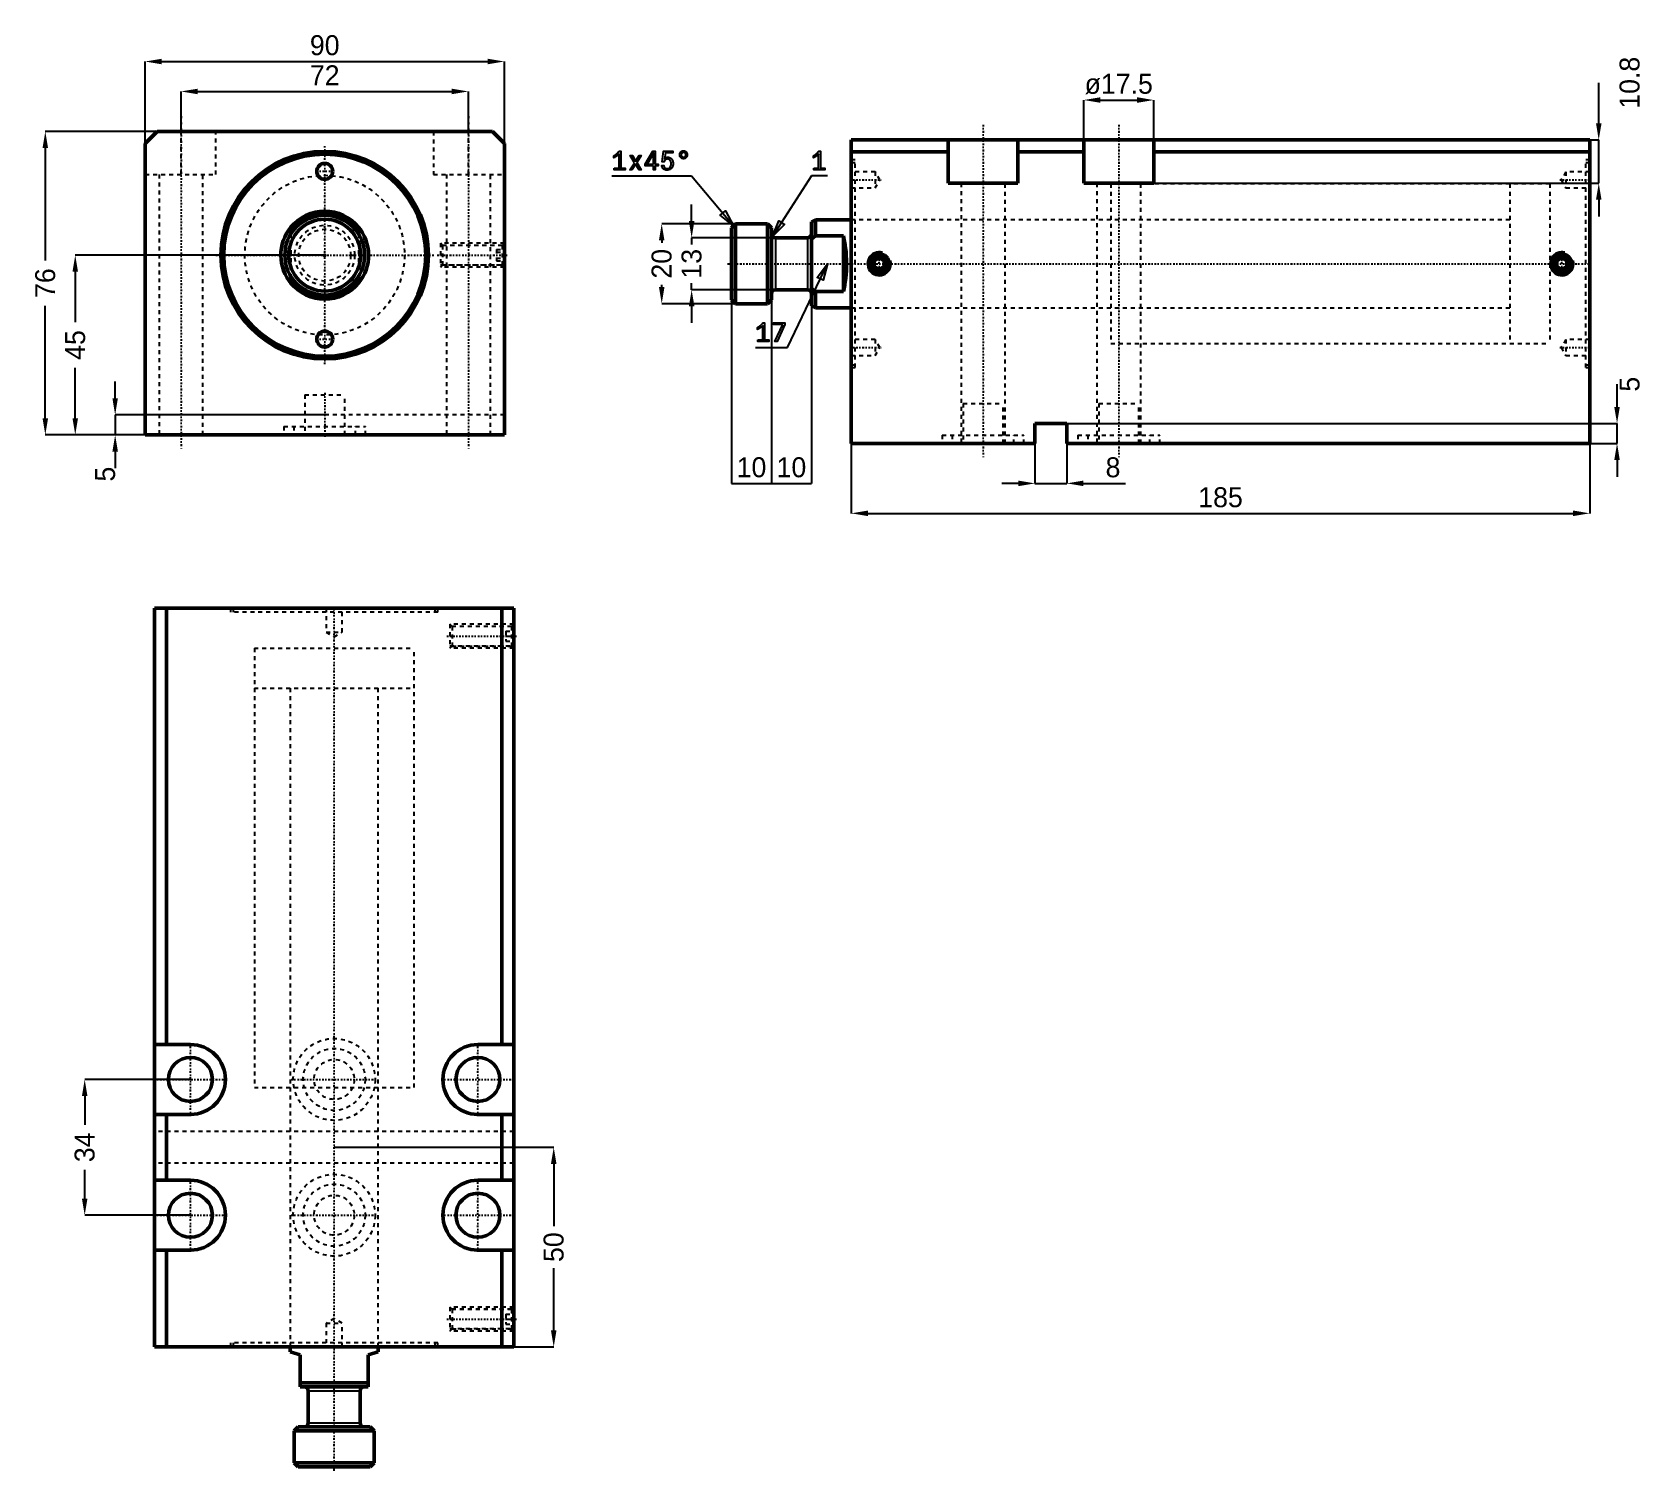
# Model space of a CAD drawing. Header units: millimetres. Extents: x -73 to 330, y -304 to 56.
import ezdxf

# ---------------------------------------------------------------- set-up
doc = ezdxf.new("R2010")
doc.units = ezdxf.units.MM
doc.linetypes.add('Center', pattern=[1.5, 0.45, -0.5, 0.05, -0.5])
doc.linetypes.add('Dashed', pattern=[2, 1, -1])
for name, color, linetype, lineweight in [('2d ConnectionPoints', 7, 'Continuous', 50), ('AM_0', 7, 'Continuous', 50), ('AM_4', 3, 'Continuous', 25), ('AM_5', 3, 'Continuous', 25), ('AM_7', 7, 'Center', 25), ('AM_9', 6, 'Dashed', 25)]:
    doc.layers.add(name, color=color, linetype=linetype, lineweight=lineweight)
doc.dimstyles.new('ISO-25', dxfattribs={"dimtxt": 2.5, "dimasz": 2.5, "dimexe": 1.25, "dimexo": 0.625, "dimtad": 1, "dimtxsty": 'Standard', "dimcen": 2.5, "dimadec": 0, "dimazin": 0, "dimtfac": 1, "dimtmove": 0, "dimatfit": 3, "dimfxl": 0, "dimarcsym": 0})

# ---------------------------------------------------------------- blocks, each defined once
blk = doc.blocks.new('1_JECX_MF_TLA_40_100_0_rod__0_in_JECX_MF_160_TLA_40_100_0__0')
at = {"layer": 'AM_0'}
for p, q in [((-8.5, 5.27), (-8.5, 6.98)), ((8.5, 6.98), (8.5, 5.27)), ((-8.5, -6.98), (-8.5, -5.27)), ((8.5, -5.27), (8.5, -6.98))]:
    blk.add_line(p, q, dxfattribs=at)
for points in [[(-8.5, 6.98), (-9.08, 6.21), (-9.58, 5.4), (-10.02, 4.54), (-10.38, 3.65), (-10.65, 2.74), (-10.85, 1.8), (-10.97, 0.84), (-11, -0.12), (-10.95, -1.07), (-10.81, -2.02), (-10.59, -2.96), (-10.3, -3.87), (-9.92, -4.75), (-9.47, -5.6), (-8.94, -6.4), (-8.5, -6.98)], [(8.5, -6.98), (9.08, -6.21), (9.58, -5.4), (10.02, -4.54), (10.38, -3.65), (10.65, -2.74), (10.85, -1.8), (10.97, -0.84), (11, 0.12), (10.95, 1.07), (10.81, 2.02), (10.59, 2.96), (10.3, 3.87), (9.92, 4.75), (9.47, 5.6), (8.94, 6.4), (8.5, 6.98)]]:
    blk.add_lwpolyline(points, dxfattribs=at)
for radius in [10, 9]:
    blk.add_circle((0, 0), radius, dxfattribs=at)
for radius, start, end in [(11, 39.4006, 140.5994), (10.5, 35.9506, 144.0494), (10.5, 215.9506, 324.0494), (11, 219.4006, 320.5994)]:
    blk.add_arc((0, 0), radius, start, end, dxfattribs=at)
at = {"layer": 'AM_9'}
for p, q in [((-8.5, 5.27), (-8.5, -5.27)), ((8.5, 5.27), (8.5, -5.27))]:
    blk.add_line(p, q, dxfattribs=at)
for radius in [7.5, 6.5]:
    blk.add_circle((0, 0), radius, dxfattribs=at)
blk = doc.blocks.new('2_JECX_MF_EXLA_40_100_0_body__0_in_JECX_MF_160_TLA_40_100_0__0')
at = {"layer": 'AM_0'}
for p, q in [((-42, 31), (-45, 28)), ((42, 31), (-42, 31)), ((45, 28), (42, 31)), ((-45, 28), (-45, -45)), ((45, -45), (45, 28)), ((-45, -45), (45, -45))]:
    blk.add_line(p, q, dxfattribs=at)
for centre, radius in [((0, 0), 26), ((0, 0), 25.3), ((0, 21), 2), ((0, -21), 2)]:
    blk.add_circle(centre, radius, dxfattribs=at)
at = {"layer": 'AM_5', "linetype": 'Dashed'}
for p, q in [((45, 3), (29, 3)), ((45, -3), (29, -3))]:
    blk.add_line(p, q, dxfattribs=at)
at = {"layer": 'AM_7'}
for p, q in [((-36, 34.8), (-36, -48.8)), ((36, 34.8), (36, -48.8)), ((0, -27.3), (0, 27.3)), ((-2.1, 21), (2.1, 21)), ((-27.3, 0), (27.3, 0)), ((28.2, 0), (45.8, 0)), ((-2.1, -21), (2.1, -21)), ((0, -34.5), (0, -45.5))]:
    blk.add_line(p, q, dxfattribs=at)
at = {"layer": 'AM_9'}
for p, q in [((-36, 20.2), (-36, 31)), ((-27.25, 20.2), (-27.25, 31)), ((27.25, 31), (27.25, 20.2)), ((36, 20.2), (36, 31)), ((-45, 20.2), (-27.25, 20.2)), ((-41.5, 20.2), (-41.5, -45)), ((-30.5, -45), (-30.5, 20.2)), ((27.25, 20.2), (45, 20.2)), ((30.5, 20.2), (30.5, -45)), ((41.5, -45), (41.5, 20.2)), ((29.54, 2.46), (29, 3)), ((29, 3), (29, -3)), ((44.5, 2.4), (29, 2.4)), ((44.46, 2.46), (29.54, 2.46)), ((29.54, 2.46), (29.54, -2.46)), ((43, 1.44), (45, 1.44)), ((43, 1.44), (43, -1.44)), ((43, 0.72), (45, 0.72)), ((45, 3), (44.46, 2.46)), ((44.46, 2.46), (44.46, -2.46)), ((45, 1.9), (44.5, 2.4)), ((44.5, 2.4), (44.5, -2.4)), ((29, -2.4), (44.5, -2.4)), ((29, -3), (29.54, -2.46)), ((29.54, -2.46), (44.46, -2.46)), ((43, -0.72), (45, -0.72)), ((43, -1.44), (45, -1.44)), ((44.46, -2.46), (45, -3)), ((44.5, -2.4), (45, -1.9)), ((-5, -35), (5, -35)), ((-5, -35), (-5, -45)), ((5, -45), (5, -35)), ((45, -40), (-45, -40)), ((-10.25, -42.9), (10.25, -42.9)), ((-10.25, -42.9), (-10.25, -45)), ((-7.75, -42.9), (-7.75, -45)), ((7.75, -45), (7.75, -42.9)), ((10.25, -45), (10.25, -42.9))]:
    blk.add_line(p, q, dxfattribs=at)
blk.add_circle((0, 0), 20, dxfattribs=at)
blk = doc.blocks.new('*D3')
at = {"layer": 'AM_5', "color": 0, "lineweight": -2}
for p, q in [((-45, 28), (-45, 48.5)), ((-40.83, 48.5), (40.83, 48.5)), ((45, 28), (45, 48.5))]:
    blk.add_line(p, q, dxfattribs=at)
at = {"layer": 'AM_5', "color": 0}
for points in [[(-40.83, 49.19), (-40.83, 47.81), (-45, 48.5)], [(40.83, 47.81), (40.83, 49.19), (45, 48.5)]]:
    blk.add_solid(points, dxfattribs=at)
at = {"layer": 'Defpoints', "color": 0}
for p in [(45, 48.5), (-45, 28), (45, 28)]:
    blk.add_point(p, dxfattribs=at)
at = {"layer": 'AM_5', "color": 0, "insert": (0, 52.55), "char_height": 5, "attachment_point": 5}
blk.add_mtext('90', dxfattribs=at)
blk = doc.blocks.new('*D4')
at = {"layer": 'AM_5', "color": 0, "lineweight": -2}
for p, q in [((-36, 31), (-36, 41)), ((-31.83, 41), (31.83, 41)), ((36, 31), (36, 41))]:
    blk.add_line(p, q, dxfattribs=at)
at = {"layer": 'AM_5', "color": 0}
for points in [[(-31.83, 41.69), (-31.83, 40.31), (-36, 41)], [(31.83, 40.31), (31.83, 41.69), (36, 41)]]:
    blk.add_solid(points, dxfattribs=at)
at = {"layer": 'Defpoints', "color": 0}
for p in [(36, 41), (-36, 31), (36, 31)]:
    blk.add_point(p, dxfattribs=at)
at = {"layer": 'AM_5', "color": 0, "insert": (0, 45.05), "char_height": 5, "attachment_point": 5}
blk.add_mtext('72', dxfattribs=at)
blk = doc.blocks.new('*D5')
at = {"layer": 'AM_5', "color": 0, "lineweight": -2}
for p, q in [((-42, 31), (-70, 31)), ((-70, 26.83), (-70, -1.31)), ((-70, -40.83), (-70, -12.69)), ((-45, -45), (-70, -45))]:
    blk.add_line(p, q, dxfattribs=at)
at = {"layer": 'AM_5', "color": 0}
for points in [[(-69.31, 26.83), (-70.69, 26.83), (-70, 31)], [(-70.69, -40.83), (-69.31, -40.83), (-70, -45)]]:
    blk.add_solid(points, dxfattribs=at)
at = {"layer": 'Defpoints', "color": 0}
for p in [(-42, 31), (-70, -45), (-45, -45)]:
    blk.add_point(p, dxfattribs=at)
at = {"layer": 'AM_5', "color": 0, "insert": (-70, -7), "char_height": 5, "attachment_point": 5, "rotation": 90}
blk.add_mtext('76', dxfattribs=at)
blk = doc.blocks.new('*D6')
at = {"layer": 'AM_5', "color": 0, "lineweight": -2}
for p, q in [((0, 0), (-62.5, 0)), ((-62.5, -4.17), (-62.5, -16.75)), ((-62.5, -40.83), (-62.5, -28.25)), ((-45, -45), (-62.5, -45))]:
    blk.add_line(p, q, dxfattribs=at)
at = {"layer": 'AM_5', "color": 0}
for points in [[(-61.81, -4.17), (-63.19, -4.17), (-62.5, 0)], [(-63.19, -40.83), (-61.81, -40.83), (-62.5, -45)]]:
    blk.add_solid(points, dxfattribs=at)
at = {"layer": 'Defpoints', "color": 0}
for p in [(0, 0), (-62.5, -45), (-45, -45)]:
    blk.add_point(p, dxfattribs=at)
at = {"layer": 'AM_5', "color": 0, "insert": (-62.5, -22.5), "char_height": 5, "attachment_point": 5, "rotation": 90}
blk.add_mtext('45', dxfattribs=at)
blk = doc.blocks.new('*D7')
at = {"layer": 'AM_5', "color": 0, "lineweight": -2}
for p, q in [((-52.5, -35.83), (-52.5, -31.67)), ((0, -40), (-52.5, -40)), ((-52.5, -40), (-52.5, -45)), ((-45, -45), (-52.5, -45)), ((-52.5, -49.17), (-52.5, -53.33))]:
    blk.add_line(p, q, dxfattribs=at)
at = {"layer": 'AM_5', "color": 0}
for points in [[(-53.19, -35.83), (-51.81, -35.83), (-52.5, -40)], [(-51.81, -49.17), (-53.19, -49.17), (-52.5, -45)]]:
    blk.add_solid(points, dxfattribs=at)
at = {"layer": 'Defpoints', "color": 0}
for p in [(0, -40), (-52.5, -45), (-45, -45)]:
    blk.add_point(p, dxfattribs=at)
at = {"layer": 'AM_5', "color": 0, "insert": (-55, -54.83), "char_height": 5, "attachment_point": 5, "rotation": 90}
blk.add_mtext('5', dxfattribs=at)
blk = doc.blocks.new('1_JECX_MF_TLA_40_100_0_rod__0_in_JECX_MF_160_TLA_40_100_0__4')
at = {"layer": 'AM_0'}
for p, q in [((-11, 0), (-11, -1.19)), ((11, -1.19), (11, 0)), ((-8.5, -2), (-11, -1.19)), ((-8.5, -10), (-8.5, -2)), ((11, -1.19), (8.5, -2)), ((8.5, -2), (8.5, -10)), ((-8.5, -9), (8.5, -9)), ((-8.5, -10), (8.5, -10)), ((-6.5, -11), (-6.5, -19)), ((6.5, -19), (6.5, -11)), ((-9, -20), (-10, -21)), ((-9, -20), (9, -20)), ((10, -21), (9, -20)), ((-10, -21), (-10, -29)), ((-10, -21), (10, -21)), ((10, -29), (10, -21)), ((-10, -29), (10, -29)), ((-10, -29), (-9, -30)), ((-9, -30), (9, -30)), ((9, -30), (10, -29))]:
    blk.add_line(p, q, dxfattribs=at)
for centre, start, end in [((-7.5, -11), 360, 90), ((7.5, -11), 90, 180), ((-7.5, -19), 270, 0), ((7.5, -19), 180, 270)]:
    blk.add_arc(centre, 1, start, end, dxfattribs=at)
at = {"layer": 'AM_4'}
for p, q in [((-6.5, -11), (6.5, -11)), ((-6.5, -19), (6.5, -19))]:
    blk.add_line(p, q, dxfattribs=at)
at = {"layer": 'AM_7'}
blk.add_line((0, -31), (0, 185.36), dxfattribs=at)
at = {"layer": 'AM_9'}
for p, q in [((-20, 175), (20, 175)), ((-20, 175), (-20, 165)), ((20, 165), (20, 175)), ((-20, 165), (20, 165)), ((-11, 165), (-11, 0)), ((11, 0), (11, 165))]:
    blk.add_line(p, q, dxfattribs=at)
blk = doc.blocks.new('2_JECX_MF_EXLA_40_100_0_body__0_in_JECX_MF_160_TLA_40_100_0__4')
at = {"layer": 'AM_0'}
for p, q in [((45, 185), (-45, 185)), ((-45, 185), (-45, 0)), ((-42, 185), (-42, 75.75)), ((42, 185), (42, 75.75)), ((45, 185), (45, 0)), ((-36, 75.75), (-45, 75.75)), ((45, 75.75), (36, 75.75)), ((-45, 58.25), (-36, 58.25)), ((-42, 58.25), (-42, 41.75)), ((36, 58.25), (45, 58.25)), ((42, 58.25), (42, 41.75)), ((-36, 41.75), (-45, 41.75)), ((45, 41.75), (36, 41.75)), ((-45, 24.25), (-36, 24.25)), ((-42, 24.25), (-42, 0)), ((36, 24.25), (45, 24.25)), ((42, 24.25), (42, 0)), ((45, 0), (-45, 0))]:
    blk.add_line(p, q, dxfattribs=at)
for centre in [(-36, 67), (36, 67), (-36, 33), (36, 33)]:
    blk.add_circle(centre, 5.5, dxfattribs=at)
for centre, start, end in [((-36, 67), 270, 90), ((36, 67), 90, 270), ((-36, 33), 270, 90), ((36, 33), 90, 270)]:
    blk.add_arc(centre, 8.75, start, end, dxfattribs=at)
at = {"layer": 'AM_5', "linetype": 'Dashed'}
for p, q in [((45, 181), (29, 181)), ((45, 175), (29, 175)), ((45, 10), (29, 10)), ((45, 4), (29, 4))]:
    blk.add_line(p, q, dxfattribs=at)
at = {"layer": 'AM_7'}
for p, q in [((28.2, 178), (45.8, 178)), ((-36, 57.8125), (-36, 76.1875)), ((36, 57.8125), (36, 76.1875)), ((-45.1875, 67), (-26.8125, 67)), ((-10.7625, 67), (10.7625, 67)), ((26.8125, 67), (45.1875, 67)), ((-36, 23.8125), (-36, 42.1875)), ((36, 23.8125), (36, 42.1875)), ((-45.1875, 33), (-26.8125, 33)), ((-10.7625, 33), (10.7625, 33)), ((26.8125, 33), (45.1875, 33)), ((28.2, 7), (45.8, 7))]:
    blk.add_line(p, q, dxfattribs=at)
at = {"layer": 'AM_9'}
for p, q in [((-26, 185), (-26, 184)), ((26, 184), (-26, 184)), ((-25.3, 185), (-25.3, 184)), ((-2, 185), (-2, 179)), ((2, 179), (2, 185)), ((25.3, 184), (25.3, 185)), ((26, 184), (26, 185)), ((-2, 179), (0, 177.8453)), ((-2, 179), (2, 179)), ((0, 177.8453), (2, 179)), ((29, 181), (29, 175)), ((29.5415, 180.4585), (29, 181)), ((44.5, 180.4), (29, 180.4)), ((44.4585, 180.4585), (29.5415, 180.4585)), ((29.5415, 180.4585), (29.5415, 175.5415)), ((43, 179.25), (45, 179.25)), ((43, 179.25), (43, 176.75)), ((43, 178), (45, 178)), ((45, 181), (44.4585, 180.4585)), ((44.4585, 180.4585), (44.4585, 175.5415)), ((44.5, 180.4), (44.5, 175.6)), ((45, 179.9), (44.5, 180.4)), ((-20, 175), (20, 175)), ((-20, 175), (-20, 65)), ((20, 65), (20, 175)), ((29, 175.6), (44.5, 175.6)), ((29, 175), (29.5415, 175.5415)), ((29.5415, 175.5415), (44.4585, 175.5415)), ((43, 176.75), (45, 176.75)), ((44.4585, 175.5415), (45, 175)), ((44.5, 175.6), (45, 176.1)), ((-20, 65), (20, 65)), ((-11, 65), (-11, 0)), ((11, 0), (11, 65)), ((45, 54), (-45, 54)), ((45, 46), (-45, 46)), ((29, 10), (29, 4)), ((29.5415, 9.4585), (29, 10)), ((44.5, 9.4), (29, 9.4)), ((44.4585, 9.4585), (29.5415, 9.4585)), ((29.5415, 9.4585), (29.5415, 4.5415)), ((43, 8.25), (45, 8.25)), ((43, 8.25), (43, 5.75)), ((45, 10), (44.4585, 9.4585)), ((44.4585, 9.4585), (44.4585, 4.5415)), ((45, 8.9), (44.5, 9.4)), ((44.5, 9.4), (44.5, 4.6)), ((0, 7.1547), (-2, 6)), ((-2, 6), (-2, 0)), ((-2, 6), (2, 6)), ((2, 6), (0, 7.1547)), ((2, 0), (2, 6)), ((29, 4.6), (44.5, 4.6)), ((29, 4), (29.5415, 4.5415)), ((29.5415, 4.5415), (44.4585, 4.5415)), ((43, 7), (45, 7)), ((43, 5.75), (45, 5.75)), ((44.4585, 4.5415), (45, 4)), ((44.5, 4.6), (45, 5.1)), ((26, 1), (-26, 1)), ((-26, 1), (-26, 0)), ((-25.3, 1), (-25.3, 0)), ((25.3, 0), (25.3, 1)), ((26, 0), (26, 1))]:
    blk.add_line(p, q, dxfattribs=at)
for centre, radius in [((0, 67), 10.25), ((0, 67), 7.75), ((0, 67), 5), ((0, 33), 10.25), ((0, 33), 7.75), ((0, 33), 5)]:
    blk.add_circle(centre, radius, dxfattribs=at)
blk = doc.blocks.new('*D13')
at = {"layer": 'AM_5', "color": 0, "lineweight": -2}
for p, q in [((2.37, -223.42), (57.37, -223.42)), ((57.37, -227.59), (57.37, -243.17)), ((57.37, -269.25), (57.37, -253.67)), ((47.37, -273.42), (57.37, -273.42))]:
    blk.add_line(p, q, dxfattribs=at)
at = {"layer": 'AM_5', "color": 0}
for points in [[(56.67, -227.59), (58.06, -227.59), (57.37, -223.42)], [(56.67, -269.25), (58.06, -269.25), (57.37, -273.42)]]:
    blk.add_solid(points, dxfattribs=at)
at = {"layer": 'Defpoints', "color": 0}
for p in [(2.37, -223.42), (57.37, -223.42), (47.37, -273.42)]:
    blk.add_point(p, dxfattribs=at)
at = {"layer": 'AM_5', "color": 0, "insert": (57.37, -248.42), "char_height": 5, "attachment_point": 5, "rotation": 90}
blk.add_mtext('50', dxfattribs=at)
blk = doc.blocks.new('*D14')
at = {"layer": 'AM_5', "color": 0, "lineweight": -2}
for p, q in [((-33.63, -206.42), (-60.13, -206.42)), ((-60.13, -210.59), (-60.13, -217.75)), ((-60.13, -236.25), (-60.13, -229.09)), ((-33.63, -240.42), (-60.13, -240.42))]:
    blk.add_line(p, q, dxfattribs=at)
at = {"layer": 'AM_5', "color": 0}
for points in [[(-60.83, -210.59), (-59.44, -210.59), (-60.13, -206.42)], [(-60.83, -236.25), (-59.44, -236.25), (-60.13, -240.42)]]:
    blk.add_solid(points, dxfattribs=at)
at = {"layer": 'Defpoints', "color": 0}
for p in [(-60.13, -206.42), (-33.63, -206.42), (-33.63, -240.42)]:
    blk.add_point(p, dxfattribs=at)
at = {"layer": 'AM_5', "color": 0, "insert": (-60.13, -223.42), "char_height": 5, "attachment_point": 5, "rotation": 90}
blk.add_mtext('34', dxfattribs=at)
blk = doc.blocks.new('1_JECX_MF_TLA_40_100_0_rod__0_in_JECX_MF_160_TLA_40_100_0__2')
at = {"layer": 'AM_0'}
for p, q in [((-29, 10), (-30, 9)), ((-30, 9), (-30, -9)), ((-29, 10), (-29, -10)), ((-21, 10), (-29, 10)), ((-21, 10), (-21, -10)), ((-20, 9), (-21, 10)), ((-20, 9), (-20, -9)), ((-9, 11), (-10, 10.5)), ((-10, 10.5), (-10, -10.5)), ((0, 11), (-9, 11)), ((-9, 11), (-9, 6.98)), ((-11, 6.5), (-19, 6.5)), ((-9, 6.98), (-10, 6.16)), ((-2, 6.98), (-9, 6.98)), ((-2, 6.98), (-2, -6.98)), ((-19, -6.5), (-11, -6.5)), ((-10, -6.16), (-9, -6.98)), ((-9, -6.98), (-2, -6.98)), ((-9, -6.98), (-9, -11)), ((-30, -9), (-29, -10)), ((-29, -10), (-21, -10)), ((-21, -10), (-20, -9)), ((-10, -10.5), (-9, -11)), ((-9, -11), (0, -11))]:
    blk.add_line(p, q, dxfattribs=at)
blk.add_lwpolyline([(-2, -6.98), (-1.81, -6.21), (-1.65, -5.4), (-1.51, -4.54), (-1.39, -3.65), (-1.3, -2.74), (-1.24, -1.8), (-1.2, -0.84), (-1.19, 0.12), (-1.2, 1.07), (-1.25, 2.02), (-1.32, 2.96), (-1.42, 3.87), (-1.54, 4.75), (-1.69, 5.6), (-1.86, 6.4), (-2, 6.98)], dxfattribs=at)
for centre, start, end in [((-19, 7.5), 180, 270), ((-11, 7.5), 270, 0), ((-19, -7.5), 90, 180), ((-11, -7.5), 360, 90)]:
    blk.add_arc(centre, 1, start, end, dxfattribs=at)
at = {"layer": 'AM_4'}
for p, q in [((-19, 6.5), (-19, -6.5)), ((-11, 6.5), (-11, -6.5))]:
    blk.add_line(p, q, dxfattribs=at)
at = {"layer": 'AM_7'}
blk.add_line((-31, 0), (185.05, 0), dxfattribs=at)
at = {"layer": 'AM_9'}
for p, q in [((175, 20), (165, 20)), ((165, 20), (165, -20)), ((175, 20), (175, -20)), ((165, 11), (0, 11)), ((0, -11), (165, -11)), ((165, -20), (175, -20))]:
    blk.add_line(p, q, dxfattribs=at)
blk = doc.blocks.new('2_JECX_MF_EXLA_40_100_0_body__0_in_JECX_MF_160_TLA_40_100_0__2')
at = {"layer": 'AM_0'}
for p, q in [((0, -45), (0, 31)), ((185, 31), (0, 31)), ((24.25, 31), (24.25, 20.2)), ((41.75, 20.2), (41.75, 31)), ((58.25, 31), (58.25, 20.2)), ((75.75, 20.2), (75.75, 31)), ((185, -45), (185, 31)), ((24.25, 28), (0, 28)), ((58.25, 28), (41.75, 28)), ((185, 28), (75.75, 28)), ((24.25, 20.2), (41.75, 20.2)), ((58.25, 20.2), (75.75, 20.2)), ((7, 1.44), (5.75, 0.72)), ((5.75, 0.72), (5.75, -0.72)), ((8.25, 0.72), (7, 1.44)), ((8.25, -0.72), (8.25, 0.72)), ((178, 1.44), (176.75, 0.72)), ((176.75, 0.72), (176.75, -0.72)), ((179.25, 0.72), (178, 1.44)), ((179.25, -0.72), (179.25, 0.72)), ((5.75, -0.72), (7, -1.44)), ((7, -1.44), (8.25, -0.72)), ((176.75, -0.72), (178, -1.44)), ((178, -1.44), (179.25, -0.72)), ((46, -40), (46, -45)), ((54, -40), (46, -40)), ((54, -45), (54, -40)), ((46, -45), (0, -45)), ((185, -45), (54, -45))]:
    blk.add_line(p, q, dxfattribs=at)
for centre, radius in [((7, 0), 2.46), ((7, 0), 2.4), ((7, 0), 1.9), ((178, 0), 2.46), ((178, 0), 2.4), ((178, 0), 1.9)]:
    blk.add_circle(centre, radius, dxfattribs=at)
at = {"layer": 'AM_5'}
for centre in [(7, 0), (178, 0)]:
    blk.add_arc(centre, 3, 75, 15, dxfattribs=at)
at = {"layer": 'AM_7'}
for p, q in [((33, 34.8), (33, -48.8)), ((67, 34.8), (67, -48.8)), ((-0.36, 21), (7.51, 21)), ((177.49, 21), (185.36, 21)), ((7, -3.15), (7, 3.15)), ((178, -3.15), (178, 3.15)), ((-0.36, -21), (7.51, -21)), ((177.49, -21), (185.36, -21))]:
    blk.add_line(p, q, dxfattribs=at)
at = {"layer": 'AM_9'}
for p, q in [((1, 26), (0, 26)), ((1, 25.3), (0, 25.3)), ((1, -26), (1, 26)), ((184, -26), (184, 26)), ((185, 26), (184, 26)), ((185, 25.3), (184, 25.3)), ((6, 23), (0, 23)), ((7.15, 21), (6, 23)), ((6, 23), (6, 19)), ((6, 19), (7.15, 21)), ((27.5, 20.2), (27.5, -45)), ((38.5, -45), (38.5, 20.2)), ((61.5, 20.2), (61.5, -45)), ((72.5, -45), (72.5, 20.2)), ((179, 23), (177.85, 21)), ((177.85, 21), (179, 19)), ((185, 23), (179, 23)), ((179, 23), (179, 19)), ((0, 19), (6, 19)), ((175, 20), (65, 20)), ((65, 20), (65, -20)), ((175, 20), (175, -20)), ((179, 19), (185, 19)), ((65, 11), (0, 11)), ((0, -11), (65, -11)), ((6, -19), (0, -19)), ((7.15, -21), (6, -19)), ((6, -19), (6, -23)), ((65, -20), (175, -20)), ((179, -19), (177.85, -21)), ((185, -19), (179, -19)), ((179, -19), (179, -23)), ((0, -23), (6, -23)), ((6, -23), (7.15, -21)), ((177.85, -21), (179, -23)), ((179, -23), (185, -23)), ((0, -25.3), (1, -25.3)), ((0, -26), (1, -26)), ((184, -25.3), (185, -25.3)), ((184, -26), (185, -26)), ((28, -35), (38, -35)), ((28, -35), (28, -45)), ((38, -45), (38, -35)), ((62, -35), (72, -35)), ((62, -35), (62, -45)), ((72, -45), (72, -35)), ((22.75, -42.9), (43.25, -42.9)), ((22.75, -42.9), (22.75, -45)), ((25.25, -42.9), (25.25, -45)), ((40.75, -45), (40.75, -42.9)), ((43.25, -45), (43.25, -42.9)), ((56.75, -42.9), (77.25, -42.9)), ((56.75, -42.9), (56.75, -45)), ((59.25, -42.9), (59.25, -45)), ((74.75, -45), (74.75, -42.9)), ((77.25, -45), (77.25, -42.9))]:
    blk.add_line(p, q, dxfattribs=at)
blk = doc.blocks.new('*D27')
at = {"layer": 'AM_5', "color": 0, "lineweight": -2}
for p, q in [((190.17, 28.85), (190.17, 38.85)), ((194.34, 38.85), (203.51, 38.85)), ((207.67, 28.85), (207.67, 38.85))]:
    blk.add_line(p, q, dxfattribs=at)
at = {"layer": 'AM_5', "color": 0}
for points in [[(194.34, 39.55), (194.34, 38.16), (190.17, 38.85)], [(203.51, 39.55), (203.51, 38.16), (207.67, 38.85)]]:
    blk.add_solid(points, dxfattribs=at)
at = {"layer": 'Defpoints', "color": 0}
for p in [(207.67, 38.85), (190.17, 28.85), (207.67, 28.85)]:
    blk.add_point(p, dxfattribs=at)
at = {"layer": 'AM_5', "color": 0, "insert": (198.92, 42.85), "char_height": 5, "attachment_point": 5}
blk.add_mtext('ø17.5', dxfattribs=at)
blk = doc.blocks.new('*D28')
at = {"layer": 'AM_5', "color": 0, "lineweight": -2}
for p, q in [((319.17, 33.02), (319.17, 43.18)), ((207.67, 28.85), (319.17, 28.85)), ((319.17, 18.05), (319.17, 28.85)), ((207.67, 18.05), (319.17, 18.05)), ((319.17, 13.88), (319.17, 9.72))]:
    blk.add_line(p, q, dxfattribs=at)
at = {"layer": 'AM_5', "color": 0}
for points in [[(318.48, 33.02), (319.87, 33.02), (319.17, 28.85)], [(318.48, 13.88), (319.87, 13.88), (319.17, 18.05)]]:
    blk.add_solid(points, dxfattribs=at)
at = {"layer": 'Defpoints', "color": 0}
for p in [(207.67, 28.85), (319.17, 28.85), (207.67, 18.05)]:
    blk.add_point(p, dxfattribs=at)
at = {"layer": 'AM_5', "color": 0, "insert": (326.92, 43.18), "char_height": 5, "attachment_point": 5, "rotation": 90}
blk.add_mtext('10.8', dxfattribs=at)
blk = doc.blocks.new('*D29')
at = {"layer": 'AM_5', "color": 0, "lineweight": -2}
for p, q in [((131.92, -47.15), (131.92, -64.65)), ((316.92, -47.15), (316.92, -64.65)), ((136.09, -64.65), (312.76, -64.65))]:
    blk.add_line(p, q, dxfattribs=at)
at = {"layer": 'AM_5', "color": 0}
for points in [[(136.09, -63.95), (136.09, -65.34), (131.92, -64.65)], [(312.76, -63.95), (312.76, -65.34), (316.92, -64.65)]]:
    blk.add_solid(points, dxfattribs=at)
at = {"layer": 'Defpoints', "color": 0}
for p in [(131.92, -47.15), (316.92, -47.15), (316.92, -64.65)]:
    blk.add_point(p, dxfattribs=at)
at = {"layer": 'AM_5', "color": 0, "insert": (224.42, -60.65), "char_height": 5, "attachment_point": 5}
blk.add_mtext('185', dxfattribs=at)
blk = doc.blocks.new('*D30')
at = {"layer": 'AM_5', "color": 0, "lineweight": -2}
for p, q in [((111.92, -11.15), (111.92, -57.15)), ((121.92, -9.65), (121.92, -57.15)), ((111.92, -57.15), (121.92, -57.15))]:
    blk.add_line(p, q, dxfattribs=at)
at = {"layer": 'Defpoints', "color": 0}
for p in [(111.92, -11.15), (121.92, -9.65), (121.92, -57.15)]:
    blk.add_point(p, dxfattribs=at)
at = {"layer": 'AM_5', "color": 0, "insert": (116.92, -53.15), "char_height": 5, "attachment_point": 5}
blk.add_mtext('10', dxfattribs=at)
blk = doc.blocks.new('*D31')
at = {"layer": 'AM_5', "color": 0, "lineweight": -2}
for p, q in [((101.92, -11.15), (101.92, -57.15)), ((111.92, -11.15), (111.92, -57.15)), ((101.92, -57.15), (111.92, -57.15))]:
    blk.add_line(p, q, dxfattribs=at)
at = {"layer": 'Defpoints', "color": 0}
for p in [(101.92, -11.15), (111.92, -11.15), (111.92, -57.15)]:
    blk.add_point(p, dxfattribs=at)
at = {"layer": 'AM_5', "color": 0, "insert": (106.92, -53.15), "char_height": 5, "attachment_point": 5}
blk.add_mtext('10', dxfattribs=at)
blk = doc.blocks.new('*D32')
at = {"layer": 'AM_5', "color": 0, "lineweight": -2}
for p, q in [((102.92, 7.85), (84.42, 7.85)), ((84.42, 3.68), (84.42, 3.1)), ((84.42, -7.98), (84.42, -7.4)), ((102.92, -12.15), (84.42, -12.15))]:
    blk.add_line(p, q, dxfattribs=at)
at = {"layer": 'AM_5', "color": 0}
for points in [[(83.73, 3.68), (85.12, 3.68), (84.42, 7.85)], [(83.73, -7.98), (85.12, -7.98), (84.42, -12.15)]]:
    blk.add_solid(points, dxfattribs=at)
at = {"layer": 'Defpoints', "color": 0}
for p in [(84.42, 7.85), (102.92, 7.85), (102.92, -12.15)]:
    blk.add_point(p, dxfattribs=at)
at = {"layer": 'AM_5', "color": 0, "insert": (84.42, -2.15), "char_height": 5, "attachment_point": 5, "rotation": 90}
blk.add_mtext('20', dxfattribs=at)
blk = doc.blocks.new('*D33')
at = {"layer": 'AM_5', "color": 0, "lineweight": -2}
for p, q in [((91.92, 8.52), (91.92, 12.68)), ((112.92, 4.35), (91.92, 4.35)), ((91.92, 4.35), (91.92, 2.68)), ((91.92, -8.65), (91.92, -6.98)), ((112.92, -8.65), (91.92, -8.65)), ((91.92, -12.82), (91.92, -16.98))]:
    blk.add_line(p, q, dxfattribs=at)
at = {"layer": 'AM_5', "color": 0}
for points in [[(91.23, 8.52), (92.62, 8.52), (91.92, 4.35)], [(91.23, -12.82), (92.62, -12.82), (91.92, -8.65)]]:
    blk.add_solid(points, dxfattribs=at)
at = {"layer": 'Defpoints', "color": 0}
for p in [(91.92, 4.35), (112.92, 4.35), (112.92, -8.65)]:
    blk.add_point(p, dxfattribs=at)
at = {"layer": 'AM_5', "color": 0, "insert": (91.92, -2.15), "char_height": 5, "attachment_point": 5, "rotation": 90}
blk.add_mtext('13', dxfattribs=at)
blk = doc.blocks.new('*D34')
at = {"layer": 'AM_5', "color": 0, "lineweight": -2}
for p, q in [((177.92, -42.15), (177.92, -57.15)), ((185.92, -47.15), (185.92, -57.15)), ((173.76, -57.15), (169.59, -57.15)), ((177.92, -57.15), (185.92, -57.15)), ((190.09, -57.15), (200.65, -57.15))]:
    blk.add_line(p, q, dxfattribs=at)
at = {"layer": 'AM_5', "color": 0}
for points in [[(173.76, -56.45), (173.76, -57.84), (177.92, -57.15)], [(190.09, -56.45), (190.09, -57.84), (185.92, -57.15)]]:
    blk.add_solid(points, dxfattribs=at)
at = {"layer": 'Defpoints', "color": 0}
for p in [(177.92, -42.15), (185.92, -47.15), (185.92, -57.15)]:
    blk.add_point(p, dxfattribs=at)
at = {"layer": 'AM_5', "color": 0, "insert": (197.48, -53.15), "char_height": 5, "attachment_point": 5}
blk.add_mtext('8', dxfattribs=at)
blk = doc.blocks.new('*D35')
at = {"layer": 'AM_5', "color": 0, "lineweight": -2}
for p, q in [((323.76, -37.98), (323.76, -32.32)), ((177.92, -42.15), (323.76, -42.15)), ((323.76, -47.15), (323.76, -42.15)), ((185.92, -47.15), (323.76, -47.15)), ((323.76, -51.32), (323.76, -55.48))]:
    blk.add_line(p, q, dxfattribs=at)
at = {"layer": 'AM_5', "color": 0}
for points in [[(323.06, -37.98), (324.45, -37.98), (323.76, -42.15)], [(323.06, -51.32), (324.45, -51.32), (323.76, -47.15)]]:
    blk.add_solid(points, dxfattribs=at)
at = {"layer": 'Defpoints', "color": 0}
for p in [(177.92, -42.15), (185.92, -47.15), (323.76, -47.15)]:
    blk.add_point(p, dxfattribs=at)
at = {"layer": 'AM_5', "color": 0, "insert": (326.92, -32.32), "char_height": 5, "attachment_point": 5, "rotation": 90}
blk.add_mtext('5', dxfattribs=at)

msp = doc.modelspace()

# ---------------------------------------------------------------- linework, layer by layer
at = {"layer": '2d ConnectionPoints'}
for p in [(0, 0), (131.925, -2.149), (2.366, -273.42)]:
    msp.add_point(p, dxfattribs=at)
at = {"layer": 'AM_5'}
for p, q in [((71.925, 19.851), (91.925, 19.851)), ((91.925, 19.851), (102.425, 7.351)), ((121.925, 19.851), (112.217, 4.644)), ((125.925, 19.851), (121.925, 19.851)), ((115.925, -23.149), (125.925, -2.149)), ((107.925, -23.149), (115.925, -23.149))]:
    msp.add_line(p, q, dxfattribs=at)
for points in [[(72.532, 21.767), (73.728, 21.767), (73.728, 25.283), (73.728, 25.283), (73.664, 25.218), (73.555, 25.117), (73.555, 25.117), (73.432, 25.012), (73.342, 24.939), (73.342, 24.939), (73.248, 24.866), (73.106, 24.763), (73.106, 24.763), (72.963, 24.667), (72.867, 24.607), (72.867, 24.607), (72.774, 24.553), (72.644, 24.487), (72.644, 24.487), (72.526, 24.44), (72.454, 24.419), (72.454, 24.913), (72.454, 24.913), (72.543, 24.955), (72.683, 25.035), (72.683, 25.035), (72.831, 25.135), (72.934, 25.213), (72.934, 25.213), (73.037, 25.297), (73.188, 25.427), (73.188, 25.427), (73.333, 25.561), (73.426, 25.654), (73.426, 25.654), (73.515, 25.745), (73.633, 25.873), (73.633, 25.873), (73.735, 25.991), (73.793, 26.063), (74.209, 26.063), (74.209, 21.767), (75.295, 21.767), (75.295, 21.351), (72.532, 21.351), (72.532, 21.767)], [(77.595, 23.135), (76.497, 24.926), (77.065, 24.926), (77.884, 23.57), (78.746, 24.926), (79.262, 24.926), (78.177, 23.177), (79.314, 21.351), (78.739, 21.351), (77.875, 22.755), (76.961, 21.351), (76.435, 21.351), (77.595, 23.135)], [(82.349, 22.391), (80.243, 22.391), (80.243, 22.813), (82.161, 26.063), (82.804, 26.063), (82.804, 22.829), (83.506, 22.829), (83.506, 22.391), (82.804, 22.391), (82.804, 21.351), (82.349, 21.351), (82.349, 22.391)], [(82.356, 22.829), (82.356, 25.517), (80.802, 22.829), (82.356, 22.829)], [(85.806, 21.292), (85.806, 21.292), (85.66, 21.297), (85.45, 21.323), (85.45, 21.323), (85.254, 21.372), (85.13, 21.417), (85.13, 21.417), (85.014, 21.473), (84.859, 21.577), (84.859, 21.577), (84.725, 21.706), (84.648, 21.806), (84.648, 21.806), (84.583, 21.916), (84.512, 22.103), (84.512, 22.103), (84.475, 22.314), (84.467, 22.469), (84.974, 22.469), (84.974, 22.469), (84.984, 22.323), (85.033, 22.132), (85.033, 22.132), (85.125, 21.976), (85.21, 21.89), (85.21, 21.89), (85.31, 21.82), (85.482, 21.744), (85.482, 21.744), (85.68, 21.703), (85.826, 21.695), (85.826, 21.695), (85.951, 21.702), (86.123, 21.738), (86.123, 21.738), (86.275, 21.805), (86.365, 21.867), (86.365, 21.867), (86.447, 21.941), (86.551, 22.066), (86.551, 22.066), (86.636, 22.212), (86.681, 22.319), (86.681, 22.319), (86.717, 22.433), (86.756, 22.612), (86.756, 22.612), (86.777, 22.8), (86.781, 22.93), (86.781, 22.93), (86.777, 23.05), (86.757, 23.223), (86.757, 23.223), (86.719, 23.39), (86.684, 23.497), (86.684, 23.497), (86.641, 23.599), (86.561, 23.737), (86.561, 23.737), (86.463, 23.856), (86.388, 23.925), (86.388, 23.925), (86.305, 23.983), (86.166, 24.047), (86.166, 24.047), (86.011, 24.081), (85.897, 24.087), (85.897, 24.087), (85.777, 24.079), (85.606, 24.038), (85.606, 24.038), (85.449, 23.96), (85.351, 23.889), (85.351, 23.889), (85.263, 23.804), (85.153, 23.654), (85.153, 23.654), (85.072, 23.478), (85.033, 23.346), (84.539, 23.346), (84.877, 26.076), (87.171, 26.076), (87.171, 25.654), (85.338, 25.654), (85.13, 24.09), (85.13, 24.09), (85.199, 24.174), (85.307, 24.284), (85.307, 24.284), (85.419, 24.374), (85.498, 24.424), (85.498, 24.424), (85.58, 24.464), (85.713, 24.508), (85.713, 24.508), (85.858, 24.531), (85.962, 24.536), (85.962, 24.536), (86.122, 24.527), (86.344, 24.482), (86.344, 24.482), (86.547, 24.398), (86.671, 24.321), (86.671, 24.321), (86.785, 24.229), (86.934, 24.068), (86.934, 24.068), (87.058, 23.879), (87.126, 23.738), (87.126, 23.738), (87.182, 23.587), (87.243, 23.348), (87.243, 23.348), (87.276, 23.095), (87.282, 22.917), (87.282, 22.917), (87.274, 22.73), (87.236, 22.467), (87.236, 22.467), (87.163, 22.222), (87.097, 22.071), (87.097, 22.071), (87.017, 21.93), (86.874, 21.743), (86.874, 21.743), (86.705, 21.585), (86.577, 21.497), (86.577, 21.497), (86.439, 21.423), (86.217, 21.343), (86.217, 21.343), (85.977, 21.3), (85.806, 21.292)], [(89.881, 24.146), (89.881, 24.146), (89.779, 24.151), (89.631, 24.179), (89.631, 24.179), (89.49, 24.232), (89.4, 24.281), (89.4, 24.281), (89.315, 24.338), (89.202, 24.439), (89.202, 24.439), (89.105, 24.558), (89.049, 24.646), (89.049, 24.646), (89.002, 24.74), (88.952, 24.887), (88.952, 24.887), (88.924, 25.04), (88.919, 25.147), (88.919, 25.147), (88.924, 25.253), (88.952, 25.407), (88.952, 25.407), (89.002, 25.553), (89.049, 25.647), (89.049, 25.647), (89.105, 25.736), (89.202, 25.854), (89.202, 25.854), (89.315, 25.955), (89.4, 26.013), (89.4, 26.013), (89.49, 26.061), (89.631, 26.114), (89.631, 26.114), (89.779, 26.142), (89.881, 26.148), (89.881, 26.148), (89.983, 26.142), (90.131, 26.114), (90.131, 26.114), (90.271, 26.061), (90.36, 26.013), (90.36, 26.013), (90.445, 25.955), (90.557, 25.854), (90.557, 25.854), (90.653, 25.737), (90.708, 25.649), (90.708, 25.649), (90.754, 25.555), (90.805, 25.409), (90.805, 25.409), (90.831, 25.254), (90.837, 25.147), (90.837, 25.147), (90.831, 25.039), (90.805, 24.885), (90.805, 24.885), (90.754, 24.738), (90.708, 24.645), (90.708, 24.645), (90.653, 24.557), (90.557, 24.439), (90.557, 24.439), (90.445, 24.338), (90.36, 24.281), (90.36, 24.281), (90.271, 24.232), (90.131, 24.179), (90.131, 24.179), (89.983, 24.151), (89.881, 24.146)], [(89.881, 24.542), (89.881, 24.542), (89.943, 24.545), (90.031, 24.562), (90.031, 24.562), (90.116, 24.594), (90.17, 24.623), (90.17, 24.623), (90.221, 24.658), (90.29, 24.719), (90.29, 24.719), (90.348, 24.791), (90.382, 24.844), (90.382, 24.844), (90.41, 24.901), (90.44, 24.99), (90.44, 24.99), (90.456, 25.083), (90.46, 25.147), (90.46, 25.147), (90.456, 25.211), (90.44, 25.303), (90.44, 25.303), (90.41, 25.392), (90.382, 25.449), (90.382, 25.449), (90.348, 25.502), (90.29, 25.574), (90.29, 25.574), (90.221, 25.635), (90.17, 25.67), (90.17, 25.67), (90.116, 25.699), (90.031, 25.731), (90.031, 25.731), (89.943, 25.748), (89.881, 25.751), (89.881, 25.751), (89.82, 25.748), (89.73, 25.731), (89.73, 25.731), (89.645, 25.699), (89.59, 25.67), (89.59, 25.67), (89.538, 25.635), (89.469, 25.574), (89.469, 25.574), (89.41, 25.502), (89.376, 25.449), (89.376, 25.449), (89.347, 25.392), (89.316, 25.303), (89.316, 25.303), (89.299, 25.211), (89.296, 25.147), (89.296, 25.147), (89.299, 25.083), (89.316, 24.99), (89.316, 24.99), (89.347, 24.901), (89.376, 24.844), (89.376, 24.844), (89.41, 24.791), (89.469, 24.719), (89.469, 24.719), (89.538, 24.658), (89.59, 24.623), (89.59, 24.623), (89.645, 24.594), (89.73, 24.562), (89.73, 24.562), (89.82, 24.545), (89.881, 24.542)], [(122.532, 21.767), (123.728, 21.767), (123.728, 25.283), (123.728, 25.283), (123.664, 25.218), (123.555, 25.117), (123.555, 25.117), (123.432, 25.012), (123.342, 24.939), (123.342, 24.939), (123.248, 24.866), (123.106, 24.763), (123.106, 24.763), (122.963, 24.667), (122.867, 24.607), (122.867, 24.607), (122.774, 24.553), (122.644, 24.487), (122.644, 24.487), (122.526, 24.44), (122.454, 24.419), (122.454, 24.913), (122.454, 24.913), (122.543, 24.955), (122.683, 25.035), (122.683, 25.035), (122.831, 25.135), (122.934, 25.213), (122.934, 25.213), (123.037, 25.297), (123.188, 25.427), (123.188, 25.427), (123.333, 25.561), (123.426, 25.654), (123.426, 25.654), (123.515, 25.745), (123.633, 25.873), (123.633, 25.873), (123.735, 25.991), (123.793, 26.063), (124.209, 26.063), (124.209, 21.767), (125.295, 21.767), (125.295, 21.351), (122.532, 21.351), (122.532, 21.767)], [(102.425, 7.351), (99.107, 10.005), (100.383, 11.077), (102.425, 7.351)], [(112.217, 4.644), (113.757, 8.604), (115.162, 7.707), (112.217, 4.644)], [(125.925, -2.149), (124.886, -6.27), (123.381, -5.553), (125.925, -2.149)], [(108.532, -21.233), (109.728, -21.233), (109.728, -17.717), (109.728, -17.717), (109.664, -17.782), (109.555, -17.883), (109.555, -17.883), (109.432, -17.988), (109.342, -18.061), (109.342, -18.061), (109.248, -18.134), (109.106, -18.237), (109.106, -18.237), (108.963, -18.333), (108.867, -18.393), (108.867, -18.393), (108.774, -18.447), (108.644, -18.513), (108.644, -18.513), (108.526, -18.56), (108.454, -18.581), (108.454, -18.087), (108.454, -18.087), (108.543, -18.045), (108.683, -17.965), (108.683, -17.965), (108.831, -17.865), (108.934, -17.787), (108.934, -17.787), (109.037, -17.703), (109.188, -17.573), (109.188, -17.573), (109.333, -17.439), (109.426, -17.346), (109.426, -17.346), (109.515, -17.255), (109.633, -17.127), (109.633, -17.127), (109.735, -17.009), (109.793, -16.937), (110.209, -16.937), (110.209, -21.233), (111.295, -21.233), (111.295, -21.649), (108.532, -21.649), (108.532, -21.233)], [(114.726, -17.392), (112.419, -17.392), (112.419, -16.937), (115.266, -16.937), (115.266, -17.392), (113.329, -21.649), (112.796, -21.649), (114.726, -17.392)]]:
    msp.add_lwpolyline(points, dxfattribs=at)

# ---------------------------------------------------------------- block references
for name, p in [('2_JECX_MF_EXLA_40_100_0_body__0_in_JECX_MF_160_TLA_40_100_0__0', (0, 0)), ('2_JECX_MF_EXLA_40_100_0_body__0_in_JECX_MF_160_TLA_40_100_0__2', (131.925, -2.149)), ('1_JECX_MF_TLA_40_100_0_rod__0_in_JECX_MF_160_TLA_40_100_0__2', (131.925, -2.149)), ('1_JECX_MF_TLA_40_100_0_rod__0_in_JECX_MF_160_TLA_40_100_0__0', (0, 0)), ('2_JECX_MF_EXLA_40_100_0_body__0_in_JECX_MF_160_TLA_40_100_0__4', (2.366, -273.42)), ('1_JECX_MF_TLA_40_100_0_rod__0_in_JECX_MF_160_TLA_40_100_0__4', (2.366, -273.42))]:
    msp.add_blockref(name, p)

# ---------------------------------------------------------------- dimensions: what is measured, and where the dimension line sits
for base, p1, p2, text, override, picture, middle in [((45, 48.5), (-45, 28), (45, 28), '90', {"dimtxt": 5, "dimasz": 4.166667, "dimexe": 0, "dimexo": 0, "dimgap": 1.5}, '*D3', (0, 48.5)), ((36, 41), (-36, 31), (36, 31), '72', {"dimtxt": 5, "dimasz": 4.166667, "dimexe": 0, "dimexo": 0, "dimgap": 1.5}, '*D4', (0, 41)), ((207.675, 38.851), (190.175, 28.851), (207.675, 28.851), 'ø17.5', {"dimtxt": 5, "dimasz": 4.166667, "dimexe": 0, "dimexo": 0, "dimgap": 1.5}, '*D27', (198.925, 38.851)), ((111.925, -57.149), (101.925, -11.149), (111.925, -11.149), '10', {"dimtxt": 5, "dimasz": 0, "dimexe": 0, "dimexo": 0, "dimgap": 1.5}, '*D31', (106.925, -57.149)), ((121.925, -57.149), (111.925, -11.149), (121.925, -9.649), '10', {"dimtxt": 5, "dimasz": 0, "dimexe": 0, "dimexo": 0, "dimgap": 1.5}, '*D30', (116.925, -57.149)), ((185.925, -57.149), (177.925, -42.149), (185.925, -47.149), '8', {"dimtxt": 5, "dimasz": 4.166667, "dimexe": 0, "dimexo": 0, "dimgap": 1.5}, '*D34', (197.48, -57.149)), ((316.925, -64.649), (131.925, -47.149), (316.925, -47.149), '185', {"dimtxt": 5, "dimasz": 4.166667, "dimexe": 0, "dimexo": 0, "dimgap": 1.5}, '*D29', (224.425, -64.649))]:
    dim = msp.add_linear_dim(base=base, p1=p1, p2=p2, text=text, dimstyle='ISO-25', override=override, dxfattribs=at)
    dim.commit()
    dim.dimension.update_dxf_attribs({"geometry": picture, "text_midpoint": middle, "dimtype": 160})
for base, p1, p2, text, picture, middle in [((319.175, 28.851), (207.675, 18.051), (207.675, 28.851), '10.8', '*D28', (326.925, 43.184)), ((-70, -45), (-42, 31), (-45, -45), '76', '*D5', (-70, -7)), ((91.925, 4.351), (112.925, -8.649), (112.925, 4.351), '13', '*D33', (91.925, -2.149)), ((84.425, 7.851), (102.925, -12.149), (102.925, 7.851), '20', '*D32', (84.425, -2.149)), ((-62.5, -45), (0, 0), (-45, -45), '45', '*D6', (-62.5, -22.5)), ((-52.5, -45), (0, -40), (-45, -45), '5', '*D7', (-55, -54.833)), ((323.758, -47.149), (177.925, -42.149), (185.925, -47.149), '5', '*D35', (326.925, -32.316)), ((-60.134, -206.42), (-33.634, -240.42), (-33.634, -206.42), '34', '*D14', (-60.134, -223.42)), ((57.366, -223.42), (47.366, -273.42), (2.366, -223.42), '50', '*D13', (57.366, -248.42))]:
    dim = msp.add_linear_dim(base=base, p1=p1, p2=p2, angle=90, text=text, dimstyle='ISO-25', override={"dimtxt": 5, "dimasz": 4.166667, "dimexe": 0, "dimexo": 0, "dimgap": 1.5}, dxfattribs=at)
    dim.commit()
    dim.dimension.update_dxf_attribs({"geometry": picture, "text_midpoint": middle, "dimtype": 160, "text_rotation": 90})

doc.saveas('drawing.dxf')
